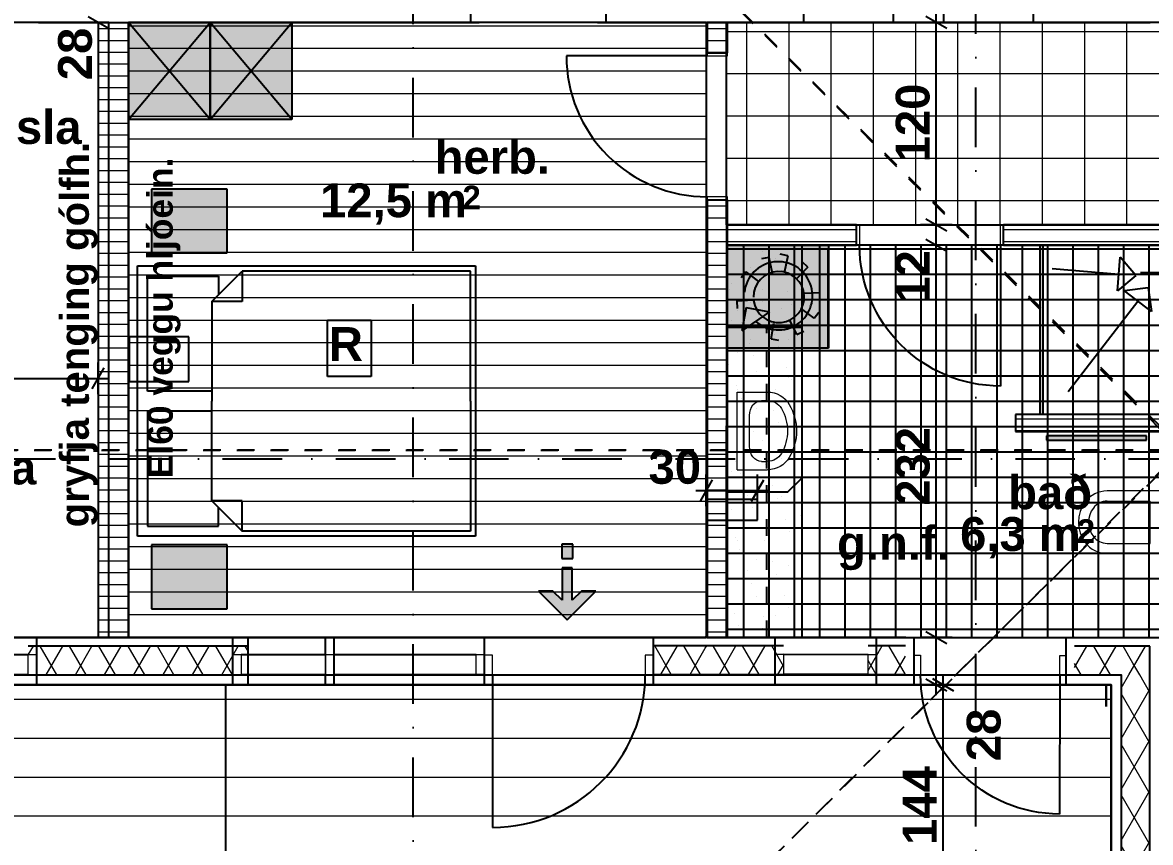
# Model space of a CAD drawing. Header units: millimetres. Extents: x -242231 to 419123, y -2399 to 525285.
# Drawn here: x -127202 to -120526, y 151887 to 156739 of the extents above; entities that cross this region are included whole.
import ezdxf

# ---------------------------------------------------------------- set-up
doc = ezdxf.new("R2010")
doc.units = ezdxf.units.MM
doc.set_wipeout_variables(frame=1)
for name, pattern in [('Dot & Dashed', [670.277762, 352.777767, -176.388884, 0, -141.111112]), ('Short dashed', [200, 100, -100]), ('Wipeout_Contour', [1000, 0, -1000])]:
    doc.linetypes.add(name, pattern=pattern)
doc.layers.add('Walls', color=7, linetype='Continuous')
doc.styles.add('GENERATED_STYLE_1', font='swissb.ttf')
pattern_1 = [(60, (-125991.2, 141233.89), (-129.9038, 75), []), (120, (-125991.2, 141233.89), (129.9038, 75), [])]
pattern_2 = [(0, (-125991.2, 141233.89), (0, 70), [])]

# ---------------------------------------------------------------- blocks, each defined once
blk = doc.blocks.new('W Feature 1 10')
at = {"layer": 'Walls', "linetype": 'Continuous'}
for p, q in [((-470, 60), (470, 60)), ((-470, 60), (-470, 0)), ((-470, 0), (-470, -120)), ((470, 60), (470, 0)), ((470, 0), (470, -120)), ((-470, -120), (-470, -170)), ((470, -120), (470, -170)), ((-470, -170), (-470, -220)), ((470, -170), (470, -220)), ((470, -220), (-470, -220))]:
    blk.add_line(p, q, dxfattribs=at)
for p in [(-470, 0), (470, 0)]:
    blk.add_point(p, dxfattribs=at)
at = {"color": 254, "linetype": 'Wipeout_Contour', "lineweight": 0, "ltscale": 1713.614052}
blk.add_wipeout([(-420, -120), (420, -120), (420, 0), (-420, 0)], dxfattribs=at).dxf.layer = 'Walls'
at = {"layer": 'Walls', "color": 102, "linetype": 'Continuous', "lineweight": 20}
for p, q in [((-420, 0), (-470, 0)), ((-420, -120), (-420, 0)), ((470, 0), (420, 0)), ((420, 0), (420, -120)), ((-470, -120), (-420, -120)), ((420, -120), (470, -120))]:
    blk.add_line(p, q, dxfattribs=at)
at = {"layer": 'Walls', "linetype": 'Continuous'}
for p, q in [((420, 0), (-420, 0)), ((-420, -120), (420, -120))]:
    blk.add_line(p, q, dxfattribs=at)
blk = doc.blocks.new('W Feature 1 10_2')
at = {"layer": 'Walls', "linetype": 'Continuous'}
for p, q in [((-300, 60), (300, 60)), ((-300, 60), (-300, 0)), ((-300, 0), (-300, -120)), ((300, 60), (300, 0)), ((300, 0), (300, -120)), ((-300, -120), (-300, -170)), ((300, -120), (300, -170)), ((-300, -170), (-300, -220)), ((300, -170), (300, -220)), ((300, -220), (-300, -220))]:
    blk.add_line(p, q, dxfattribs=at)
for p in [(-300, 0), (300, 0)]:
    blk.add_point(p, dxfattribs=at)
at = {"color": 254, "linetype": 'Wipeout_Contour', "lineweight": 0, "ltscale": 1054.618183}
blk.add_wipeout([(-250, -120), (250, -120), (250, 0), (-250, 0)], dxfattribs=at).dxf.layer = 'Walls'
at = {"layer": 'Walls', "color": 102, "linetype": 'Continuous', "lineweight": 20}
for p, q in [((-250, 0), (-300, 0)), ((-250, -120), (-250, 0)), ((300, 0), (250, 0)), ((250, 0), (250, -120)), ((-300, -120), (-250, -120)), ((250, -120), (300, -120))]:
    blk.add_line(p, q, dxfattribs=at)
at = {"layer": 'Walls', "linetype": 'Continuous'}
for p, q in [((250, 0), (-250, 0)), ((-250, -120), (250, -120))]:
    blk.add_line(p, q, dxfattribs=at)
blk = doc.blocks.new('D1 10')
at = {"layer": 'Walls', "linetype": 'Continuous'}
for p, q in [((452, 0), (452, 904)), ((-500, 60), (-500, 0)), ((-500, 0), (-500, -115)), ((500, 60), (500, 0)), ((500, 0), (500, -115)), ((-500, -115), (-500, -170)), ((500, -115), (500, -170)), ((-500, -170), (-500, -220)), ((500, -170), (500, -220))]:
    blk.add_line(p, q, dxfattribs=at)
at = {"layer": 'Walls', "color": 102, "linetype": 'Continuous', "lineweight": 20}
for p, q in [((-452, 0), (-500, 0)), ((-500, 0), (-500, -115)), ((-452, -115), (-452, 0)), ((500, 0), (452, 0)), ((452, 0), (452, -115)), ((500, -115), (500, 0)), ((-500, -115), (-452, -115)), ((452, -115), (500, -115))]:
    blk.add_line(p, q, dxfattribs=at)
at = {"layer": 'Walls', "linetype": 'Continuous'}
blk.add_arc((452, 0), 904, 90, 180, dxfattribs=at)
for p in [(-500, 0), (500, 0)]:
    blk.add_point(p, dxfattribs=at)
blk = doc.blocks.new('D1 10_2')
at = {"layer": 'Walls', "linetype": 'Continuous'}
for p, q in [((417, 0), (417, 834)), ((-435, 0), (-435, -120)), ((435, 0), (435, -120))]:
    blk.add_line(p, q, dxfattribs=at)
at = {"layer": 'Walls', "color": 102, "linetype": 'Continuous', "lineweight": 20}
for p, q in [((-417, 0), (-435, 0)), ((-435, 0), (-435, -120)), ((-417, -120), (-417, 0)), ((435, 0), (417, 0)), ((417, 0), (417, -120)), ((435, -120), (435, 0)), ((-435, -120), (-417, -120)), ((417, -120), (435, -120))]:
    blk.add_line(p, q, dxfattribs=at)
at = {"layer": 'Walls', "linetype": 'Continuous'}
blk.add_arc((417, 0), 834, 90, 180, dxfattribs=at)
blk = doc.blocks.new('W Feature 1 10_3')
at = {"layer": 'Walls', "linetype": 'Continuous'}
for p, q in [((-400, 60), (400, 60)), ((-400, 60), (-400, 0)), ((-400, 0), (-400, -120)), ((400, 60), (400, 0)), ((400, 0), (400, -120)), ((-400, -120), (-400, -170)), ((400, -120), (400, -170)), ((-400, -170), (-400, -220)), ((400, -170), (400, -220)), ((400, -220), (-400, -220))]:
    blk.add_line(p, q, dxfattribs=at)
for p in [(-400, 0), (400, 0)]:
    blk.add_point(p, dxfattribs=at)
at = {"color": 254, "linetype": 'Wipeout_Contour', "lineweight": 0, "ltscale": 1440.000975}
blk.add_wipeout([(-350, -120), (350, -120), (350, 0), (-350, 0)], dxfattribs=at).dxf.layer = 'Walls'
at = {"layer": 'Walls', "color": 102, "linetype": 'Continuous', "lineweight": 20}
for p, q in [((-350, 0), (-400, 0)), ((-350, -120), (-350, 0)), ((400, 0), (350, 0)), ((350, 0), (350, -120)), ((-400, -120), (-350, -120)), ((350, -120), (400, -120))]:
    blk.add_line(p, q, dxfattribs=at)
at = {"layer": 'Walls', "linetype": 'Continuous'}
for p, q in [((350, 0), (-350, 0)), ((-350, -120), (350, -120))]:
    blk.add_line(p, q, dxfattribs=at)
blk = doc.blocks.new('W Feature 1 10_4')
at = {"layer": 'Walls', "linetype": 'Continuous'}
for p, q in [((-300, 60), (300, 60)), ((-300, 60), (-300, 0)), ((-300, 0), (-300, -120)), ((300, 60), (300, 0)), ((300, 0), (300, -120)), ((-300, -120), (-300, -170)), ((300, -120), (300, -170)), ((-300, -170), (-300, -220)), ((300, -170), (300, -220)), ((300, -220), (-300, -220))]:
    blk.add_line(p, q, dxfattribs=at)
for p in [(-300, 0), (300, 0)]:
    blk.add_point(p, dxfattribs=at)
at = {"color": 254, "linetype": 'Wipeout_Contour', "lineweight": 0, "ltscale": 1054.618183}
blk.add_wipeout([(-250, -120), (250, -120), (250, 0), (-250, 0)], dxfattribs=at).dxf.layer = 'Walls'
at = {"layer": 'Walls', "color": 102, "linetype": 'Continuous', "lineweight": 20}
for p, q in [((-250, 0), (-300, 0)), ((-250, -120), (-250, 0)), ((300, 0), (250, 0)), ((250, 0), (250, -120)), ((-300, -120), (-250, -120)), ((250, -120), (300, -120))]:
    blk.add_line(p, q, dxfattribs=at)
at = {"layer": 'Walls', "linetype": 'Continuous'}
for p, q in [((250, 0), (-250, 0)), ((-250, -120), (250, -120))]:
    blk.add_line(p, q, dxfattribs=at)
blk = doc.blocks.new('W Feature 1 10_5')
at = {"layer": 'Walls', "linetype": 'Continuous'}
for p, q in [((-265, 60), (265, 60)), ((-265, 60), (-265, 0)), ((-265, 0), (-265, -120)), ((265, 60), (265, 0)), ((265, 0), (265, -120)), ((-265, -120), (-265, -170)), ((265, -120), (265, -170)), ((-265, -170), (-265, -220)), ((265, -170), (265, -220)), ((265, -220), (-265, -220))]:
    blk.add_line(p, q, dxfattribs=at)
for p in [(-265, 0), (265, 0)]:
    blk.add_point(p, dxfattribs=at)
at = {"color": 254, "linetype": 'Wipeout_Contour', "lineweight": 0, "ltscale": 922.444204}
blk.add_wipeout([(-215, -120), (215, -120), (215, 0), (-215, 0)], dxfattribs=at).dxf.layer = 'Walls'
at = {"layer": 'Walls', "color": 102, "linetype": 'Continuous', "lineweight": 20}
for p, q in [((-215, 0), (-265, 0)), ((-215, -120), (-215, 0)), ((265, 0), (215, 0)), ((215, 0), (215, -120)), ((-265, -120), (-215, -120)), ((215, -120), (265, -120))]:
    blk.add_line(p, q, dxfattribs=at)
at = {"layer": 'Walls', "linetype": 'Continuous'}
for p, q in [((215, 0), (-215, 0)), ((-215, -120), (215, -120))]:
    blk.add_line(p, q, dxfattribs=at)
blk = doc.blocks.new('D1 10_8')
at = {"layer": 'Walls', "linetype": 'Continuous'}
for p, q in [((412, 0), (412, 824)), ((-450, 60), (-450, 0)), ((-450, 0), (-450, -115)), ((450, 60), (450, 0)), ((450, 0), (450, -115)), ((-450, -115), (-450, -170)), ((450, -115), (450, -170)), ((-450, -170), (-450, -220)), ((450, -170), (450, -220))]:
    blk.add_line(p, q, dxfattribs=at)
at = {"layer": 'Walls', "color": 102, "linetype": 'Continuous', "lineweight": 20}
for p, q in [((-412, 0), (-450, 0)), ((-450, 0), (-450, -115)), ((-412, -115), (-412, 0)), ((450, 0), (412, 0)), ((412, 0), (412, -115)), ((450, -115), (450, 0)), ((-450, -115), (-412, -115)), ((412, -115), (450, -115))]:
    blk.add_line(p, q, dxfattribs=at)
at = {"layer": 'Walls', "linetype": 'Continuous'}
blk.add_arc((412, 0), 824, 90, 180, dxfattribs=at)
for p in [(-450, 0), (450, 0)]:
    blk.add_point(p, dxfattribs=at)
blk = doc.blocks.new('D1 10_9')
at = {"layer": 'Walls', "linetype": 'Continuous'}
for p, q in [((417, 0), (417, 834)), ((-435, 0), (-435, -120)), ((435, 0), (435, -120))]:
    blk.add_line(p, q, dxfattribs=at)
at = {"layer": 'Walls', "color": 102, "linetype": 'Continuous', "lineweight": 20}
for p, q in [((-417, 0), (-435, 0)), ((-435, 0), (-435, -120)), ((-417, -120), (-417, 0)), ((435, 0), (417, 0)), ((417, 0), (417, -120)), ((435, -120), (435, 0)), ((-435, -120), (-417, -120)), ((417, -120), (435, -120))]:
    blk.add_line(p, q, dxfattribs=at)
at = {"layer": 'Walls', "linetype": 'Continuous'}
blk.add_arc((417, 0), 834, 90, 180, dxfattribs=at)

msp = doc.modelspace()

# ---------------------------------------------------------------- hatches: boundary and pattern name
at = {"linetype": 'Continuous', "lineweight": 15}
h = msp.add_hatch(dxfattribs=at)
h.set_pattern_fill('50__', color=251, style=0, pattern_type=2)
h.set_pattern_definition(pattern_2)
h.paths.add_polyline_path([(-126574.357, 153098.716), (-126574.357, 156736.626), (-126754.357, 156736.626), (-126754.357, 153098.716)], flags=0)
at = {"linetype": 'Continuous', "lineweight": 0}
for color, points in [(255, [(-126091.579, 156164.785), (-126574.324, 156164.785), (-126574.324, 156739.158), (-126091.579, 156739.158)]), (255, [(-125608.833, 156164.785), (-126091.579, 156164.785), (-126091.579, 156739.158), (-125608.833, 156739.158)]), (255, [(-126438.962, 155375.606), (-125990.347, 155375.606), (-125990.347, 155753.944), (-126438.962, 155753.944)]), (8, [(-123030.555, 155400.88), (-122435.865, 155400.88), (-122435.865, 154812.52), (-123030.555, 154812.52)]), (255, [(-121162.411, 155422.546), (-121162.411, 154419.237), (-121179.286, 154419.237), (-121179.286, 155422.546)]), (49, [(-120548.694, 154292.383), (-121141.592, 154292.383), (-121141.592, 154267.287), (-120548.694, 154267.287)]), (255, [(-126438.962, 153269.556), (-125990.347, 153269.556), (-125990.347, 153647.893), (-126438.962, 153647.893)])]:
    msp.add_hatch(color=color, dxfattribs=at).paths.add_polyline_path(points, flags=0)
at = {"linetype": 'Continuous', "lineweight": 15}
h = msp.add_hatch(dxfattribs=at)
h.set_pattern_fill('50__', color=251, style=0, pattern_type=2)
h.set_pattern_definition(pattern_2)
h.paths.add_polyline_path([(-123029.197, 156739.158), (-123149.197, 156739.159), (-123149.197, 156559.697), (-123029.197, 156559.697)], flags=0)
h = msp.add_hatch(dxfattribs=at)
h.set_pattern_fill('50__', color=251, style=0, pattern_type=2)
h.set_pattern_definition(pattern_2)
h.paths.add_polyline_path([(-123029.197, 155689.697), (-123149.197, 155689.697), (-123149.197, 153098.715), (-123029.197, 153098.715)], flags=0)
h = msp.add_hatch(dxfattribs=at)
h.set_pattern_fill('50__', color=251, style=0, pattern_type=2)
h.set_pattern_definition(pattern_2)
h.paths.add_polyline_path([(-122266.076, 155422.021), (-122266.076, 155542.021), (-123035.356, 155542.021), (-123035.356, 155422.021)], flags=0)
h = msp.add_hatch(dxfattribs=at)
h.set_pattern_fill('50__', color=251, style=0, pattern_type=2)
h.set_pattern_definition(pattern_2)
h.paths.add_polyline_path([(-120326.176, 155422.021), (-120206.176, 155542.021), (-121396.076, 155542.021), (-121396.076, 155422.021)], flags=0)
at = {"linetype": 'Continuous', "lineweight": 13}
msp.add_hatch(color=252, dxfattribs=at).paths.add_polyline_path([(-123030.487, 155422.021), (-122431.88, 155422.021), (-122431.88, 154812.564), (-123030.487, 154812.564)], flags=0)
at = {"linetype": 'Continuous'}
for points in [[(-122918.827, 155053.182), (-122779.932, 155026.569), (-122945.44, 154914.287)], [(-124010.551, 153567.422), (-123945.67, 153567.422), (-123945.67, 153651.422), (-124010.551, 153651.422)], [(-124008.338, 153512.742), (-124008.338, 153319.878), (-124062.616, 153374.156), (-124147.469, 153374.156), (-123978.338, 153205.026), (-123809.208, 153374.156), (-123894.061, 153374.156), (-123948.338, 153319.878), (-123948.338, 153512.742)]]:
    msp.add_hatch(color=256, dxfattribs=at).paths.add_polyline_path(points, flags=0)
at = {"linetype": 'Continuous', "lineweight": 15}
h = msp.add_hatch(dxfattribs=at)
h.set_pattern_fill('50__', color=251, style=0, pattern_type=2)
h.set_pattern_definition(pattern_2)
h.paths.add_polyline_path([(-121324.156, 154319.268), (-120326.176, 154318.497), (-120326.176, 154418.497), (-121324.078, 154419.268)], flags=0)
at = {"linetype": 'Continuous', "lineweight": 0}
h = msp.add_hatch(dxfattribs=at)
h.set_pattern_fill('BATT_INSULATION', color=1, style=0, pattern_type=2)
h.set_pattern_definition(pattern_1)
h.paths.add_polyline_path([(-123468.021, 152880.515), (-123160.744, 152880.741), (-123160.735, 153050.741), (-123468.146, 153050.515)], flags=0)
h = msp.add_hatch(dxfattribs=at)
h.set_pattern_fill('BATT_INSULATION', color=1, style=0, pattern_type=2)
h.set_pattern_definition(pattern_1)
h.paths.add_polyline_path([(-123160.744, 152880.741), (-122697.586, 152880.352), (-122697.443, 153050.352), (-123160.735, 153050.741)], flags=0)
h = msp.add_hatch(dxfattribs=at)
h.set_pattern_fill('BATT_INSULATION', color=1, style=0, pattern_type=2)
h.set_pattern_definition(pattern_1)
h.paths.add_polyline_path([(-122197.587, 152879.931), (-121975.118, 152879.744), (-121974.975, 153049.744), (-122197.444, 153049.931)], flags=0)
h = msp.add_hatch(dxfattribs=at)
h.set_pattern_fill('BATT_INSULATION', color=1, style=0, pattern_type=2)
h.set_pattern_definition(pattern_1)
h.paths.add_polyline_path([(-120699.614, 153048.672), (-120974.976, 153048.903), (-120975.119, 152878.903), (-120699.614, 152878.672)], flags=0)
h = msp.add_hatch(dxfattribs=at)
h.set_pattern_fill('BATT_INSULATION', color=1, style=0, pattern_type=2)
h.set_pattern_definition(pattern_1)
h.paths.add_polyline_path([(-120529.614, 153048.529), (-120699.614, 153048.672), (-120699.614, 152878.672)], flags=0)
h = msp.add_hatch(dxfattribs=at)
h.set_pattern_fill('BATT_INSULATION', color=1, style=0, pattern_type=2)
h.set_pattern_definition(pattern_1)
h.paths.add_polyline_path([(-120529.614, 152878.529), (-120529.614, 153048.529), (-120699.614, 152878.672)], flags=0)
h = msp.add_hatch(dxfattribs=at)
h.set_pattern_fill('BATT_INSULATION', color=1, style=0, pattern_type=2)
h.set_pattern_definition(pattern_1)
h.paths.add_polyline_path([(-120699.614, 152878.672), (-120699.614, 151382.748), (-120529.614, 151382.748), (-120529.614, 152878.529)], flags=0)

# ---------------------------------------------------------------- linework, layer by layer
at = {"linetype": 'Continuous'}
for p, q in [((-126690.971, 156739.168), (-128683.238, 156739.168)), ((-127107.735, 156739.17), (-124499.758, 156739.162)), ((-126813.932, 156775.259), (-126688.932, 156703.09)), ((-126574.357, 156736.626), (-126754.357, 156736.626)), ((-126754.357, 156736.626), (-126754.357, 153098.716)), ((-126751.432, 156678.049), (-126751.432, 156739.174)), ((-126690.971, 153098.715), (-126690.971, 156739.168)), ((-123153.102, 156739.164), (-126574.357, 156739.164)), ((-126574.357, 156739.164), (-126574.357, 153098.716)), ((-126574.357, 153098.716), (-126574.357, 156736.626)), ((-126574.324, 156164.785), (-126574.324, 156739.158)), ((-126574.324, 156739.158), (-126091.579, 156739.158)), ((-126574.324, 156164.878), (-126091.579, 156739.158)), ((-126091.579, 156164.785), (-126574.324, 156739.158)), ((-126091.579, 156739.158), (-126091.579, 156164.785)), ((-126091.579, 156164.785), (-126091.579, 156739.158)), ((-126091.579, 156739.158), (-125608.833, 156739.158)), ((-126091.579, 156164.878), (-125608.833, 156739.158)), ((-125608.833, 156164.785), (-126091.579, 156739.158)), ((-125608.833, 156739.158), (-125608.833, 156164.785)), ((-123799.758, 156739.16), (-123002.743, 156739.158)), ((-123153.102, 153098.716), (-123153.102, 156739.164)), ((-123029.197, 156739.158), (-123149.197, 156739.159)), ((-123149.197, 156739.159), (-123149.197, 156559.697)), ((-120497.23, 156739.158), (-123036.733, 156739.158)), ((-123036.733, 156739.158), (-123036.733, 155541.766)), ((-123029.197, 156559.697), (-123029.197, 156739.158)), ((-123002.743, 156739.158), (-122563.885, 156739.158)), ((-122063.885, 156739.158), (-121735.929, 156739.158)), ((-121793.67, 156739.158), (-121793.67, 156800.283)), ((-121793.67, 155542.021), (-121793.67, 156739.158)), ((-121793.67, 155542.021), (-121793.67, 156739.158)), ((-121235.929, 156739.158), (-120527.17, 156739.158)), ((-120477.17, 156739.158), (-120527.17, 156739.158)), ((-126091.579, 156164.785), (-126574.324, 156164.785)), ((-125608.833, 156164.785), (-126091.579, 156164.785)), ((-125990.347, 155753.944), (-126438.962, 155753.944)), ((-126438.962, 155753.944), (-126438.962, 155375.606)), ((-125990.347, 155375.606), (-125990.347, 155753.944)), ((-123149.197, 155689.697), (-123149.197, 153098.715)), ((-123029.197, 153098.715), (-123029.197, 155689.697)), ((-123036.733, 155541.766), (-120206.191, 155541.766)), ((-122266.076, 155542.021), (-123035.356, 155542.021)), ((-123035.356, 155542.021), (-123035.356, 155422.021)), ((-121699.92, 155542.021), (-121887.42, 155542.021)), ((-121856.17, 155578.105), (-121731.17, 155505.937)), ((-121856.17, 155578.105), (-121731.17, 155505.937)), ((-121793.67, 155422.021), (-121793.67, 155542.021)), ((-121793.67, 155422.021), (-121793.67, 155542.021)), ((-120206.176, 155542.021), (-121396.076, 155542.021)), ((-120325.844, 155422.021), (-123035.356, 155422.021)), ((-123035.356, 155422.021), (-123035.356, 154352.61)), ((-123035.356, 155422.021), (-123035.356, 153100.207)), ((-122587.181, 155422.021), (-123035.356, 155422.021)), ((-123035.356, 155422.021), (-122266.076, 155422.021)), ((-123030.555, 155400.88), (-122435.865, 155400.88)), ((-123030.555, 154812.52), (-123030.555, 155400.88)), ((-123030.487, 155422.021), (-122431.88, 155422.021)), ((-123030.487, 154812.564), (-123030.487, 155422.021)), ((-122587.181, 154924.825), (-122587.181, 155422.021)), ((-122435.865, 155400.88), (-122435.865, 154812.52)), ((-122431.88, 155422.021), (-122431.88, 154812.564)), ((-121699.92, 155422.021), (-121887.42, 155422.021)), ((-121856.17, 155458.105), (-121731.17, 155385.937)), ((-121856.17, 155458.105), (-121731.17, 155385.937)), ((-121793.67, 153099.833), (-121793.67, 155422.021)), ((-121396.076, 155422.021), (-120326.176, 155422.021)), ((-121179.286, 154419.237), (-121179.286, 155422.546)), ((-121179.286, 155422.546), (-121162.411, 155422.546)), ((-121162.411, 155422.546), (-121162.411, 154419.237)), ((-126438.962, 155375.606), (-125990.347, 155375.606)), ((-122784.714, 155348.827), (-122829.153, 155340.376)), ((-122784.714, 155348.827), (-122765.133, 155256.443)), ((-122672.637, 155357.782), (-122716.764, 155367.731)), ((-122672.637, 155357.782), (-122691.474, 155265.244)), ((-120721.478, 155151.133), (-120705.354, 155350.482)), ((-120613.742, 155242.745), (-120705.354, 155350.482)), ((-126521.215, 153698.439), (-126521.215, 155298.439)), ((-126521.215, 155298.439), (-124521.215, 155298.439)), ((-126081.215, 155088.439), (-125901.215, 155268.439)), ((-124551.215, 155268.439), (-125901.215, 155268.439)), ((-125901.215, 155268.439), (-125901.215, 155088.439)), ((-124551.215, 154498.439), (-124551.215, 155268.439)), ((-124521.215, 155298.439), (-124521.215, 153698.439)), ((-122554.865, 155290.699), (-122620.544, 155222.844)), ((-122554.865, 155290.699), (-122586.702, 155322.833)), ((-121108.564, 155282.768), (-120713.416, 155250.807)), ((-126461.215, 154558.439), (-126461.215, 155238.439)), ((-126461.215, 155238.439), (-126041.215, 155238.439)), ((-126041.215, 155238.439), (-126041.215, 155128.439)), ((-122920.081, 155263.685), (-122948.472, 155228.469)), ((-122920.081, 155263.685), (-122845.336, 155205.967)), ((-120613.742, 155242.745), (-120721.478, 155151.133)), ((-120409.42, 155258.444), (-120584.563, 155258.444)), ((-122482.009, 155140.382), (-122576.287, 155134.915)), ((-122482.009, 155140.382), (-122483.682, 155185.586)), ((-120538.878, 155169.978), (-120679.15, 155151.986)), ((-120520.886, 155029.705), (-120679.15, 155151.986)), ((-120538.878, 155169.978), (-120520.886, 155029.705)), ((-125901.215, 155088.439), (-126081.215, 155088.439)), ((-126081.215, 155088.439), (-126081.215, 154498.439)), ((-122973.97, 155092.466), (-122879.704, 155098.15)), ((-122973.97, 155092.466), (-122972.192, 155047.266)), ((-121013.965, 154555.088), (-120600.018, 155090.846)), ((-122918.827, 155053.182), (-122945.44, 154914.287)), ((-122779.932, 155026.569), (-122945.44, 154914.287)), ((-122918.827, 155053.182), (-122779.932, 155026.569)), ((-122515.528, 154989.384), (-122591.515, 155045.457)), ((-122515.528, 154989.384), (-122487.913, 155025.211)), ((-125397.391, 154978.349), (-125139.311, 154978.349)), ((-125397.391, 154644.063), (-125397.391, 154978.349)), ((-125139.311, 154978.349), (-125139.311, 154644.063)), ((-123035.356, 154934.296), (-123035.356, 153960.886)), ((-122586.899, 154934.296), (-123035.356, 154934.296)), ((-122771.572, 154867.457), (-122755.645, 154960.54)), ((-122618.979, 154893.534), (-122659.864, 154978.661)), ((-122586.899, 154924.545), (-122586.899, 154934.296)), ((-126217.581, 154880.078), (-126570.834, 154880.078)), ((-126570.834, 154880.078), (-126570.834, 154615.527)), ((-126217.581, 154615.527), (-126217.581, 154880.078)), ((-122771.572, 154867.457), (-122727.155, 154858.896)), ((-122618.979, 154893.534), (-122577.802, 154912.26)), ((-122587.633, 154044.435), (-122587.633, 154925.274)), ((-122587.633, 154925.274), (-122586.899, 154924.545)), ((-122587.633, 154048.327), (-122587.633, 154925.274)), ((-122587.633, 154925.274), (-122587.181, 154924.825)), ((-122435.865, 154812.52), (-123030.555, 154812.52)), ((-122431.88, 154812.564), (-123030.487, 154812.564)), ((-126790.441, 154570.56), (-126718.273, 154695.56)), ((-126754.357, 154539.31), (-126754.357, 154726.81)), ((-128683.22, 154633.06), (-126754.357, 154633.06)), ((-126754.357, 154633.06), (-126693.232, 154633.06)), ((-126570.834, 154615.527), (-126217.581, 154615.527)), ((-125139.311, 154644.063), (-125397.391, 154644.063)), ((-126081.215, 154558.439), (-126461.215, 154558.439)), ((-126081.215, 153908.439), (-126081.215, 154498.439)), ((-124551.215, 154498.439), (-124551.215, 153728.439)), ((-126081.215, 154438.439), (-126461.215, 154438.439)), ((-126461.215, 154438.439), (-126461.215, 153758.439)), ((-121324.078, 154419.268), (-121324.156, 154319.268)), ((-120326.176, 154418.497), (-121324.078, 154419.268)), ((-121162.411, 154419.237), (-121179.286, 154419.237)), ((-123035.356, 154352.61), (-123037.033, 154352.61)), ((-123037.033, 154352.61), (-123037.033, 153100.289)), ((-121324.156, 154319.268), (-120326.176, 154318.497)), ((-120548.694, 154292.383), (-121141.592, 154292.383)), ((-121141.592, 154292.383), (-121141.592, 154267.287)), ((-121141.592, 154267.287), (-120548.694, 154267.287)), ((-120548.694, 154267.287), (-120548.694, 154292.383)), ((-123119.517, 154032.246), (-123191.686, 153907.246)), ((-123155.601, 153875.996), (-123155.601, 154063.496)), ((-122887.302, 153907.246), (-122815.133, 154032.246)), ((-122851.218, 153875.996), (-122851.218, 154063.496)), ((-122673.623, 153959.019), (-122587.633, 154044.435)), ((-122587.674, 154048.287), (-122587.633, 154048.327)), ((-123216.726, 153969.746), (-123155.601, 153969.746)), ((-123155.601, 153969.746), (-122851.218, 153969.746)), ((-123035.356, 153960.886), (-122673.623, 153960.886)), ((-122851.218, 153969.746), (-122790.093, 153969.746)), ((-122673.623, 153960.886), (-122673.623, 153959.019)), ((-125901.215, 153908.439), (-126081.215, 153908.439)), ((-126081.215, 153908.439), (-125901.215, 153728.439)), ((-126041.215, 153758.439), (-126041.215, 153868.439)), ((-125901.215, 153728.439), (-125901.215, 153908.439)), ((-122851.218, 153915.688), (-123155.601, 153915.688)), ((-123155.601, 153915.688), (-123155.601, 153793.381)), ((-122851.218, 153793.381), (-122851.218, 153915.688)), ((-126461.215, 153758.439), (-126041.215, 153758.439)), ((-123155.601, 153793.381), (-122851.218, 153793.381)), ((-124521.215, 153698.439), (-126521.215, 153698.439)), ((-124551.215, 153728.439), (-125901.215, 153728.439)), ((-125990.347, 153647.893), (-126438.962, 153647.893)), ((-126438.962, 153647.893), (-126438.962, 153269.556)), ((-125990.347, 153269.556), (-125990.347, 153647.893)), ((-123945.67, 153651.422), (-124010.551, 153651.422)), ((-124010.551, 153651.422), (-124010.551, 153567.422)), ((-123945.67, 153567.422), (-123945.67, 153651.422)), ((-124010.551, 153567.422), (-123945.67, 153567.422)), ((-124008.338, 153512.742), (-124008.338, 153319.878)), ((-123948.338, 153512.742), (-124008.338, 153512.742)), ((-123948.338, 153319.878), (-123948.338, 153512.742)), ((-124062.616, 153374.156), (-124147.469, 153374.156)), ((-124147.469, 153374.156), (-123978.338, 153205.026)), ((-124008.338, 153319.878), (-124062.616, 153374.156)), ((-123978.338, 153205.026), (-123809.208, 153374.156)), ((-123894.061, 153374.156), (-123948.338, 153319.878)), ((-123809.208, 153374.156), (-123894.061, 153374.156)), ((-126438.962, 153269.556), (-125990.347, 153269.556)), ((-121856.17, 153135.917), (-121731.17, 153063.748)), ((-121856.17, 153135.917), (-121731.17, 153063.748)), ((-128683.238, 153098.715), (-126690.971, 153098.715)), ((-126754.357, 153098.716), (-126574.357, 153098.716)), ((-126574.357, 153098.716), (-123153.102, 153098.716)), ((-123160.732, 153100.741), (-123468.183, 153100.515)), ((-122697.401, 153100.352), (-123160.732, 153100.741)), ((-123149.197, 153098.715), (-123029.197, 153098.715)), ((-123037.033, 153100.289), (-120314.861, 153100.289)), ((-121974.933, 153099.744), (-122197.402, 153099.931)), ((-121699.92, 153099.833), (-121887.42, 153099.833)), ((-121793.67, 152819.833), (-121793.67, 153099.833)), ((-121793.67, 152819.833), (-121793.67, 153099.833)), ((-120529.614, 153098.529), (-120974.934, 153098.903)), ((-120479.614, 153098.487), (-120529.614, 153098.529)), ((-123160.735, 153050.741), (-123468.146, 153050.515)), ((-122697.443, 153050.352), (-123160.735, 153050.741)), ((-121974.975, 153049.744), (-122197.444, 153049.931)), ((-120699.614, 153048.672), (-120974.976, 153048.903)), ((-120529.614, 153048.529), (-120699.614, 153048.672)), ((-120529.614, 152878.529), (-120529.614, 153048.529)), ((-123468.021, 152880.515), (-123160.744, 152880.741)), ((-123160.744, 152880.741), (-122697.586, 152880.352)), ((-122197.587, 152879.931), (-121975.118, 152879.744)), ((-121752.136, 152818.722), (-121752.136, 152879.847)), ((-120975.119, 152878.903), (-120699.614, 152878.672)), ((-120699.614, 152878.672), (-120699.614, 151382.748)), ((-120529.614, 151382.748), (-120529.614, 152878.529)), ((-128963.292, 152818.722), (-120788.783, 152818.722)), ((-120758.674, 152818.722), (-128963.211, 152818.722)), ((-123467.977, 152820.515), (-123160.747, 152820.741)), ((-123160.747, 152820.741), (-122697.637, 152820.352)), ((-122197.637, 152819.931), (-121975.169, 152819.744)), ((-121699.92, 152819.833), (-121887.42, 152819.833)), ((-121856.17, 152855.917), (-121731.17, 152783.749)), ((-121658.386, 152818.722), (-121845.886, 152818.722)), ((-121689.636, 152782.638), (-121814.636, 152854.807)), ((-121793.67, 152758.708), (-121793.67, 152819.833)), ((-121752.136, 151382.748), (-121752.136, 152818.722)), ((-120975.169, 152818.904), (-120759.614, 152818.722)), ((-120788.783, 152818.722), (-120788.783, 152691.323)), ((-120788.642, 152691.324), (-120788.783, 152818.722)), ((-120788.783, 152818.722), (-120759.614, 152818.722)), ((-120759.614, 152818.722), (-120759.614, 144724.319)), ((-120759.614, 152818.722), (-120759.614, 151382.748)), ((-120758.674, 144724.309), (-120758.674, 152818.722)), ((-120788.783, 152691.323), (-120788.642, 152691.324))]:
    msp.add_line(p, q, dxfattribs=at)
at = {"color": 251, "linetype": 'Continuous', "lineweight": 18}
for p, q in [((-122917.293, 156739.158), (-122917.293, 155541.766)), ((-122667.293, 156739.158), (-122667.293, 155541.766)), ((-122417.293, 156739.158), (-122417.293, 155541.766)), ((-122167.293, 156739.158), (-122167.293, 155541.766)), ((-121917.293, 156739.158), (-121917.293, 155541.766)), ((-121667.293, 156739.158), (-121667.293, 155541.766)), ((-121417.293, 156739.158), (-121417.293, 155541.766)), ((-121167.293, 156739.158), (-121167.293, 155541.766)), ((-120917.293, 156739.158), (-120917.293, 155541.766)), ((-120667.293, 156739.158), (-120667.293, 155541.766)), ((-118695.458, 156684.77), (-123036.733, 156684.77)), ((-118695.458, 156434.77), (-123036.733, 156434.77)), ((-118695.458, 156184.77), (-123036.733, 156184.77)), ((-118695.458, 155934.77), (-123036.733, 155934.77)), ((-118695.458, 155684.77), (-123036.733, 155684.77))]:
    msp.add_line(p, q, dxfattribs=at)
at = {"color": 253, "linetype": 'Continuous', "lineweight": 15}
for p, q in [((-123153.102, 156718.769), (-126574.357, 156718.769)), ((-123153.102, 156584.769), (-126574.357, 156584.769)), ((-123153.102, 156450.769), (-126574.357, 156450.769)), ((-123153.102, 156316.769), (-126574.357, 156316.769)), ((-123153.102, 156182.769), (-126574.357, 156182.769)), ((-123153.102, 156048.769), (-126574.357, 156048.769)), ((-123153.102, 155914.769), (-126574.357, 155914.769)), ((-123153.102, 155780.769), (-126574.357, 155780.769)), ((-123153.102, 155646.769), (-126574.357, 155646.769)), ((-123153.102, 155512.769), (-126574.357, 155512.769)), ((-123153.102, 155378.769), (-126574.357, 155378.769)), ((-123153.102, 155244.769), (-126574.357, 155244.769)), ((-123153.102, 155110.769), (-126574.357, 155110.769)), ((-123153.102, 154976.769), (-126574.357, 154976.769)), ((-123153.102, 154842.769), (-126574.357, 154842.769)), ((-123153.102, 154708.769), (-126574.357, 154708.769)), ((-123153.102, 154574.769), (-126574.357, 154574.769)), ((-123153.102, 154440.769), (-126574.357, 154440.769)), ((-123153.102, 154306.769), (-126574.357, 154306.769)), ((-123153.102, 154172.769), (-126574.357, 154172.769)), ((-123153.102, 154038.769), (-126574.357, 154038.769)), ((-123153.102, 153904.769), (-126574.357, 153904.769)), ((-123153.102, 153770.769), (-126574.357, 153770.769)), ((-123153.102, 153636.769), (-126574.357, 153636.769)), ((-123153.102, 153502.769), (-126574.357, 153502.769)), ((-123153.102, 153368.769), (-126574.357, 153368.769)), ((-123153.102, 153234.769), (-126574.357, 153234.769)), ((-123153.102, 153100.769), (-126574.357, 153100.769)), ((-131032.849, 152733.89), (-120758.674, 152733.89)), ((-131032.856, 152503.89), (-120758.674, 152503.89)), ((-131032.864, 152273.89), (-120758.674, 152273.89)), ((-131032.871, 152043.89), (-120758.674, 152043.89))]:
    msp.add_line(p, q, dxfattribs=at)
at = {"color": 251, "linetype": 'Continuous', "lineweight": 15}
for p, q in [((-122940.745, 155413.104), (-122940.745, 155413.104)), ((-122819.618, 155382.222), (-122819.618, 155382.222)), ((-122747.255, 155341.993), (-122747.255, 155341.993)), ((-122634.003, 155345.099), (-122634.003, 155345.099)), ((-122599.253, 155395.861), (-122599.253, 155395.861)), ((-122930.987, 155270.852), (-122930.987, 155270.852)), ((-122895.257, 155288.125), (-122895.257, 155288.125)), ((-122720.919, 155269.637), (-122720.919, 155269.637)), ((-122708.249, 155270.852), (-122708.249, 155270.852)), ((-122868.921, 155215.769), (-122868.921, 155215.769)), ((-123016.923, 155161.9), (-123016.923, 155161.9)), ((-123005.234, 155196.606), (-123005.234, 155196.606)), ((-122819.618, 155159.483), (-122819.618, 155159.483)), ((-122675.431, 155144.658), (-122675.431, 155144.658)), ((-122596.879, 155159.483), (-122596.879, 155159.483)), ((-122893.864, 155085.237), (-122893.864, 155085.237)), ((-122823.432, 155090.789), (-122823.432, 155090.789)), ((-122649.095, 155072.301), (-122649.095, 155072.301)), ((-122971.434, 155036.921), (-122971.434, 155036.921)), ((-122797.097, 155018.433), (-122797.097, 155018.433)), ((-122708.249, 155048.114), (-122708.249, 155048.114)), ((-123005.234, 154973.868), (-123005.234, 154973.868)), ((-122945.098, 154964.565), (-122945.098, 154964.565)), ((-122782.495, 154973.868), (-122782.495, 154973.868)), ((-122603.607, 154947.322), (-122603.607, 154947.322)), ((-122596.879, 154936.745), (-122596.879, 154936.745)), ((-122751.608, 154893.454), (-122751.608, 154893.454)), ((-122751.608, 154893.454), (-122751.608, 154893.454)), ((-122899.61, 154839.586), (-122899.61, 154839.586)), ((-122899.61, 154839.586), (-122899.61, 154839.586)), ((-122893.864, 154862.498), (-122893.864, 154862.498)), ((-122893.864, 154862.498), (-122893.864, 154862.498)), ((-122725.273, 154821.098), (-122725.273, 154821.098)), ((-122725.273, 154821.098), (-122725.273, 154821.098)), ((-122671.126, 154862.498), (-122671.126, 154862.498)), ((-122671.126, 154862.498), (-122671.126, 154862.498)), ((-122968.11, 154788.252), (-122968.11, 154788.252)), ((-122968.11, 154788.252), (-122968.11, 154788.252)), ((-122873.274, 154767.229), (-122873.274, 154767.229)), ((-122873.274, 154767.229), (-122873.274, 154767.229)), ((-122782.495, 154751.129), (-122782.495, 154751.129)), ((-122782.495, 154751.129), (-122782.495, 154751.129)), ((-123021.276, 154713.361), (-123021.276, 154713.361)), ((-123021.276, 154713.361), (-123021.276, 154713.361)), ((-122856.741, 154676.883), (-122856.741, 154676.883)), ((-122856.741, 154676.883), (-122856.741, 154676.883)), ((-122679.784, 154696.118), (-122679.784, 154696.118)), ((-122679.784, 154696.118), (-122679.784, 154696.118)), ((-122827.786, 154642.25), (-122827.786, 154642.25)), ((-122827.786, 154642.25), (-122827.786, 154642.25)), ((-122671.126, 154639.76), (-122671.126, 154639.76)), ((-122671.126, 154639.76), (-122671.126, 154639.76)), ((-122653.448, 154623.762), (-122653.448, 154623.762)), ((-122653.448, 154623.762), (-122653.448, 154623.762)), ((-122975.787, 154588.382), (-122975.787, 154588.382)), ((-122975.787, 154588.382), (-122975.787, 154588.382)), ((-122968.11, 154565.513), (-122968.11, 154565.513)), ((-122968.11, 154565.513), (-122968.11, 154565.513)), ((-122801.45, 154569.894), (-122801.45, 154569.894)), ((-122801.45, 154569.894), (-122801.45, 154569.894)), ((-122745.372, 154565.513), (-122745.372, 154565.513)), ((-122745.372, 154565.513), (-122745.372, 154565.513)), ((-122949.452, 154516.026), (-122949.452, 154516.026)), ((-122949.452, 154516.026), (-122949.452, 154516.026)), ((-122607.96, 154498.783), (-122607.96, 154498.783)), ((-122607.96, 154498.783), (-122607.96, 154498.783)), ((-122856.741, 154454.144), (-122856.741, 154454.144)), ((-122856.741, 154454.144), (-122856.741, 154454.144)), ((-122755.961, 154444.915), (-122755.961, 154444.915)), ((-122755.961, 154444.915), (-122755.961, 154444.915)), ((-122634.003, 154454.144), (-122634.003, 154454.144)), ((-122634.003, 154454.144), (-122634.003, 154454.144)), ((-122930.987, 154379.898), (-122930.987, 154379.898)), ((-122930.987, 154379.898), (-122930.987, 154379.898)), ((-122903.963, 154391.047), (-122903.963, 154391.047)), ((-122903.963, 154391.047), (-122903.963, 154391.047)), ((-122745.372, 154342.775), (-122745.372, 154342.775)), ((-122745.372, 154342.775), (-122745.372, 154342.775)), ((-122729.626, 154372.559), (-122729.626, 154372.559)), ((-122729.626, 154372.559), (-122729.626, 154372.559)), ((-123025.629, 154264.822), (-123025.629, 154264.822)), ((-123025.629, 154264.822), (-123025.629, 154264.822)), ((-122877.627, 154318.69), (-122877.627, 154318.69)), ((-122877.627, 154318.69), (-122877.627, 154318.69)), ((-122819.618, 154268.529), (-122819.618, 154268.529)), ((-122819.618, 154268.529), (-122819.618, 154268.529)), ((-122684.137, 154247.579), (-122684.137, 154247.579)), ((-122684.137, 154247.579), (-122684.137, 154247.579)), ((-122634.003, 154231.406), (-122634.003, 154231.406)), ((-122634.003, 154231.406), (-122634.003, 154231.406)), ((-122980.14, 154139.843), (-122980.14, 154139.843)), ((-122980.14, 154139.843), (-122980.14, 154139.843)), ((-122930.987, 154157.159), (-122930.987, 154157.159)), ((-122930.987, 154157.159), (-122930.987, 154157.159)), ((-122832.139, 154193.711), (-122832.139, 154193.711)), ((-122832.139, 154193.711), (-122832.139, 154193.711)), ((-122708.249, 154157.159), (-122708.249, 154157.159)), ((-122708.249, 154157.159), (-122708.249, 154157.159)), ((-122657.802, 154175.223), (-122657.802, 154175.223)), ((-122657.802, 154175.223), (-122657.802, 154175.223)), ((-123005.234, 154082.913), (-123005.234, 154082.913)), ((-123005.234, 154082.913), (-123005.234, 154082.913)), ((-122953.805, 154067.487), (-122953.805, 154067.487)), ((-122953.805, 154067.487), (-122953.805, 154067.487)), ((-122805.803, 154121.355), (-122805.803, 154121.355)), ((-122805.803, 154121.355), (-122805.803, 154121.355)), ((-122819.618, 154045.79), (-122819.618, 154045.79)), ((-122819.618, 154045.79), (-122819.618, 154045.79)), ((-122612.313, 154050.244), (-122612.313, 154050.244)), ((-122612.313, 154050.244), (-122612.313, 154050.244)), ((-122596.879, 154045.79), (-122596.879, 154045.79)), ((-122596.879, 154045.79), (-122596.879, 154045.79)), ((-122908.316, 153942.508), (-122908.316, 153942.508)), ((-122893.864, 153971.544), (-122893.864, 153971.544)), ((-122893.864, 153971.544), (-122893.864, 153971.544)), ((-122760.314, 153996.376), (-122760.314, 153996.376)), ((-122760.314, 153996.376), (-122760.314, 153996.376)), ((-122708.249, 153934.421), (-122708.249, 153934.421)), ((-122881.98, 153870.151), (-122881.98, 153870.151)), ((-122733.979, 153924.019), (-122733.979, 153924.019)), ((-123029.982, 153816.283), (-123029.982, 153816.283)), ((-123005.234, 153860.174), (-123005.234, 153860.174)), ((-122782.495, 153860.174), (-122782.495, 153860.174)), ((-122688.49, 153799.04), (-122688.49, 153799.04)), ((-122596.879, 153823.051), (-122596.879, 153823.051)), ((-122893.864, 153748.805), (-122893.864, 153748.805)), ((-122836.492, 153745.172), (-122836.492, 153745.172)), ((-122671.126, 153748.805), (-122671.126, 153748.805)), ((-122984.493, 153691.304), (-122984.493, 153691.304)), ((-122968.11, 153674.559), (-122968.11, 153674.559)), ((-122810.156, 153672.816), (-122810.156, 153672.816)), ((-122662.155, 153726.684), (-122662.155, 153726.684)), ((-122958.158, 153618.948), (-122958.158, 153618.948)), ((-122782.495, 153637.436), (-122782.495, 153637.436)), ((-122616.666, 153601.705), (-122616.666, 153601.705)), ((-122856.741, 153563.19), (-122856.741, 153563.19)), ((-122764.668, 153547.837), (-122764.668, 153547.837)), ((-122912.669, 153493.969), (-122912.669, 153493.969)), ((-122738.332, 153475.48), (-122738.332, 153475.48)), ((-122671.126, 153526.067), (-122671.126, 153526.067)), ((-122590.33, 153529.349), (-122590.33, 153529.349)), ((-122968.11, 153451.82), (-122968.11, 153451.82)), ((-122886.334, 153421.612), (-122886.334, 153421.612)), ((-122745.372, 153451.82), (-122745.372, 153451.82)), ((-123034.335, 153367.744), (-123034.335, 153367.744)), ((-122856.741, 153340.451), (-122856.741, 153340.451)), ((-122692.843, 153350.501), (-122692.843, 153350.501)), ((-122634.003, 153340.451), (-122634.003, 153340.451)), ((-122930.987, 153266.205), (-122930.987, 153266.205)), ((-122840.845, 153296.633), (-122840.845, 153296.633)), ((-122666.508, 153278.145), (-122666.508, 153278.145)), ((-122988.847, 153242.765), (-122988.847, 153242.765)), ((-122814.509, 153224.277), (-122814.509, 153224.277)), ((-122745.372, 153229.082), (-122745.372, 153229.082)), ((-122962.511, 153170.409), (-122962.511, 153170.409)), ((-122819.618, 153154.835), (-122819.618, 153154.835)), ((-122621.019, 153153.166), (-122621.019, 153153.166))]:
    msp.add_line(p, q, dxfattribs=at)
at = {"color": 251, "linetype": 'Continuous', "lineweight": 25}
for p, q in [((-122934.885, 155422.021), (-122934.885, 153100.289)), ((-122784.885, 155422.021), (-122784.885, 153100.289)), ((-122634.885, 155422.021), (-122634.885, 153100.289)), ((-122484.885, 155422.021), (-122484.885, 153100.289)), ((-122334.885, 155422.021), (-122334.885, 153100.289)), ((-122184.885, 155422.021), (-122184.885, 153100.289)), ((-122034.885, 155422.021), (-122034.885, 153100.289)), ((-121884.885, 155422.021), (-121884.885, 153100.289)), ((-121734.885, 155422.021), (-121734.885, 153100.289)), ((-121584.885, 155422.021), (-121584.885, 153100.289)), ((-121434.885, 155422.021), (-121434.885, 153100.289)), ((-121284.885, 155422.021), (-121284.885, 153100.289)), ((-121134.885, 155422.021), (-121134.885, 153100.289)), ((-120984.885, 155422.021), (-120984.885, 153100.289)), ((-120834.885, 155422.021), (-120834.885, 153100.289)), ((-120684.885, 155422.021), (-120684.885, 153100.289)), ((-120534.885, 155422.021), (-120534.885, 153100.289)), ((-120325.844, 155397.189), (-123035.356, 155397.189)), ((-120325.844, 155247.189), (-123035.356, 155247.189)), ((-120325.844, 155097.189), (-123035.356, 155097.189)), ((-120325.845, 154947.189), (-123035.356, 154947.189)), ((-120325.845, 154797.189), (-123035.356, 154797.189)), ((-120325.845, 154647.189), (-123035.356, 154647.189)), ((-120314.861, 154497.189), (-123035.356, 154497.189)), ((-120314.861, 154347.189), (-123037.033, 154347.189)), ((-120314.861, 154197.189), (-123037.033, 154197.189)), ((-120314.861, 154047.189), (-123037.033, 154047.189)), ((-120314.861, 153897.189), (-123037.033, 153897.189)), ((-120314.861, 153747.189), (-123037.033, 153747.189)), ((-120314.861, 153597.189), (-123037.033, 153597.189)), ((-120314.861, 153447.189), (-123037.033, 153447.189)), ((-120314.861, 153297.189), (-123037.033, 153297.189)), ((-120314.861, 153147.189), (-123037.033, 153147.189))]:
    msp.add_line(p, q, dxfattribs=at)
at = {"linetype": 'Short dashed'}
for p, q in [((-123035.356, 154934.296), (-123035.356, 153100.498)), ((-122796.344, 154934.296), (-123035.356, 154934.296)), ((-122796.344, 153100.498), (-122796.344, 154934.296)), ((-123035.356, 153100.498), (-122796.344, 153100.498))]:
    msp.add_line(p, q, dxfattribs=at)
at = {"color": 9, "linetype": 'Continuous', "lineweight": 13}
for p, q in [((-122971.344, 154552.172), (-122793.162, 154552.172)), ((-122971.344, 154092.182), (-122971.344, 154552.172)), ((-122828.798, 154502.177), (-122793.162, 154502.177)), ((-122899.567, 154413.277), (-122899.541, 154413.277)), ((-122899.541, 154231.077), (-122899.541, 154413.277)), ((-122828.798, 154142.177), (-122793.162, 154142.177)), ((-122971.344, 154092.182), (-122793.162, 154092.182)), ((-120402.177, 153966.944), (-120782.177, 153966.944)), ((-120782.177, 153906.929), (-120527.177, 153906.929)), ((-120527.177, 153656.925), (-120527.177, 153906.929)), ((-120782.177, 153656.925), (-120527.177, 153656.925)), ((-120402.177, 153596.91), (-120782.177, 153596.91))]:
    msp.add_line(p, q, dxfattribs=at)
at = {"linetype": 'Dot & Dashed'}
msp.add_line((-140766.553, 154157.728), (-113085.034, 154157.728), dxfattribs=at)
at = {"linetype": 'Continuous', "flags": 128}
for points in [[(-115320.567, 161362.945), (-120697.174, 161362.945), (-120697.174, 156957.842), (-128903.282, 156957.842), (-128903.282, 152878.772), (-120699.907, 152878.772), (-120699.907, 144784.303), (-115320.567, 144784.303)], [(-124986.476, 144724.319), (-120759.614, 144724.319), (-120759.614, 152818.722), (-128963.398, 152818.722), (-128964.421, 157019.191), (-131032.847, 157019.191), (-131032.847, 150777.433)], [(-120759.584, 152818.716), (-126000.44, 152818.716), (-126000.702, 144724.319), (-120759.614, 144724.319), (-120759.614, 145148.18), (-120759.584, 145148.18)]]:
    msp.add_lwpolyline(points, close=True, dxfattribs=at)
at = {"linetype": 'Continuous'}
for centre, radius, start, end in [((-122728.681, 155121.759), 202.135, 228.4747283, 173.8533743), ((-122725.629, 155114.321), 150.761, 187.5563441, 180)]:
    msp.add_arc(centre, radius, start, end, dxfattribs=at)
at = {"color": 9, "linetype": 'Continuous', "lineweight": 13}
for centre, radius, start, end in [((-120782.177, 153804.427), 162.5, 90, 143.1301024), ((-120752.177, 153781.927), 200, 143.1301024, 216.8698966), ((-120752.177, 153781.927), 140, 143.1301024, 216.8698966), ((-120782.177, 153804.427), 102.5, 90, 143.1301024), ((-120782.177, 153759.427), 102.5, 216.8698976, 270), ((-120782.177, 153759.427), 162.5, 216.8698976, 270)]:
    msp.add_arc(centre, radius, start, end, dxfattribs=at)
at = {"color": 9, "linetype": 'Continuous', "lineweight": 13, "extrusion": (0, 0, -1)}
for centre, major_axis, ratio, start_param, end_param in [((-122793.162, 154413.297), (-147.297, 0), 0.94285714, 1.57079633, 2.64461782), ((-122828.798, 154413.277), (0, 88.9), 0.7960467, 4.71238898, 6.28318531), ((-122793.162, 154413.297), (-94.267, 0), 0.94285714, 1.57079633, 2.64461782), ((-122971.344, 154322.177), (-350, 0), 0.94285714, 2.64461781, 3.63856749), ((-122971.344, 154322.177), (-296.97, 0), 0.94285714, 2.64461781, 3.63856749), ((-122828.798, 154231.077), (0, 88.9), 0.7960467, 3.14159265, 4.71238898), ((-122793.162, 154231.057), (-94.267, 0), 0.94285714, 3.63856748, 4.71238898), ((-122793.162, 154231.057), (-147.297, 0), 0.94285714, 3.63856748, 4.71238898)]:
    msp.add_ellipse(centre, major_axis=major_axis, ratio=ratio, start_param=start_param, end_param=end_param, dxfattribs=at)

# ---------------------------------------------------------------- block references
at = {"color": 21, "linetype": 'Continuous', "lineweight": 18, "rotation": 89.99999999999999}
msp.add_blockref('D1 10_2', (-123149.197, 156124.697), dxfattribs=at)
at = {"color": 21, "linetype": 'Continuous', "lineweight": 18, "xscale": -1}
for name, p, rotation in [('D1 10_9', (-121831.076, 155422.021), 180), ('D1 10_8', (-121475.118, 152879.324), 179.9518281503121)]:
    msp.add_blockref(name, p, dxfattribs=dict(at, rotation=rotation))

# ---------------------------------------------------------------- texts
at = {"style": 'GENERATED_STYLE_1'}
for s, height, p in [('geymsla', 200, (-127970.548, 156020.843)), ('herb.', 200, (-124762.907, 155844.048)), ('12,5 m', 200, (-125440.861, 155587.178)), ('2', 140, (-124598.105, 155633.94)), ('R', 200, (-125388.844, 154736.92)), ('innt. lagna', 199.99999, (-128516.873, 154005.622)), ('bað', 200, (-121368.329, 153859.12)), ('6,3 m', 200, (-121652.835, 153612.549)), ('2', 140, (-120962.693, 153659.31)), ('g.n.f.', 199.9999, (-122381.162, 153559.439))]:
    msp.add_text(s, height=height, dxfattribs=at).set_placement(p)
for s, height, p in [('gryfja tenging gólfh.', 170.00003, (-126809.241, 153751.673)), ('EI60 veggu hljóein.', 150.00003, (-126312.415, 154042.169))]:
    msp.add_text(s, height=height, rotation=90, dxfattribs=at).set_placement(p)
at = {"char_height": 200, "attachment_point": 1, "rotation": 90, "style": 'GENERATED_STYLE_1'}
for s, insert in [('{28}', (-126991.432, 156397.959)), ('{120}', (-122033.67, 155911.773)), ('{12}', (-122033.67, 155080.806)), ('{232}', (-122033.67, 153879.565)), ('{28}', (-121613.525, 152367.645)), ('{144}', (-121992.136, 151871.918))]:
    msp.add_mtext(s, dxfattribs=dict(at, insert=insert))
at = {"insert": (-123496.816, 154209.746), "char_height": 200, "attachment_point": 1, "style": 'GENERATED_STYLE_1'}
msp.add_mtext('{30}', dxfattribs=at)

# ---------------------------------------------------------------- next in the draw order: block references
at = {"color": 21, "linetype": 'Continuous', "lineweight": 18, "rotation": 359.999836149554}
msp.add_blockref('W Feature 1 10_3', (-124149.758, 156959.161), dxfattribs=at)
at = {"color": 21, "linetype": 'Continuous', "lineweight": 18, "xscale": -1}
for p in [(-122313.885, 156959.158), (-121485.929, 156959.158)]:
    msp.add_blockref('W Feature 1 10_5', p, dxfattribs=at)
for name, p, rotation in [('W Feature 1 10', (-124937.678, 152879.434), 180.0421473792863), ('W Feature 1 10_4', (-122447.586, 152880.141), 179.9518281503121)]:
    msp.add_blockref(name, p, dxfattribs=dict(at, rotation=rotation))

# ---------------------------------------------------------------- next in the draw order: linework, layer by layer
at = {"linetype": 'Dot & Dashed'}
for p, q in [((-121560.383, 141924.629), (-121560.383, 163949.787)), ((-124889.028, 141981.545), (-124889.028, 162702.402))]:
    msp.add_line(p, q, dxfattribs=at)
at = {"linetype": 'Continuous'}
for p, q in [((-121699.92, 156739.158), (-121887.42, 156739.158)), ((-121731.17, 156703.074), (-121856.17, 156775.242)), ((-122587.674, 153100.207), (-122587.674, 154048.287)), ((-123035.356, 153100.207), (-122587.674, 153100.207))]:
    msp.add_line(p, q, dxfattribs=at)
at = {"color": 251, "linetype": 'Continuous', "lineweight": 15}
msp.add_line((-122634.003, 153117.712), (-122634.003, 153117.712), dxfattribs=at)
at = {"linetype": 'Short dashed', "flags": 128}
for points in [[(-123817.997, 161844.368), (-123817.997, 157669.76), (-120341.973, 154207.946), (-123848.622, 150715.503), (-123848.622, 144143.217), (-119209.626, 144143.217), (-119209.626, 161844.368)], [(-123807.956, 157661.34), (-129544.694, 157661.34), (-129544.694, 154209.304), (-120327.218, 154209.304)]]:
    msp.add_lwpolyline(points, close=True, dxfattribs=at)

# ---------------------------------------------------------------- next in the draw order: block references
at = {"color": 21, "linetype": 'Continuous', "lineweight": 18, "xscale": -1, "rotation": 180.0421473792863}
msp.add_blockref('W Feature 1 10_2', (-125657.678, 152878.904), dxfattribs=at)
at = {"color": 21, "linetype": 'Continuous', "lineweight": 18, "rotation": 180.0421473792863}
msp.add_blockref('D1 10', (-123968.021, 152880.147), dxfattribs=at)

# ---------------------------------------------------------------- next in the draw order: hatches: boundary and pattern name
at = {"linetype": 'Continuous', "lineweight": 0}
h = msp.add_hatch(dxfattribs=at)
h.set_pattern_fill('BATT_INSULATION', color=1, style=0, pattern_type=2)
h.set_pattern_definition(pattern_1)
h.paths.add_polyline_path([(-127167.562, 152878.716), (-125866.483, 152878.716), (-125866.483, 153048.716), (-127167.562, 153048.716)], flags=0)

# ---------------------------------------------------------------- next in the draw order: linework, layer by layer
at = {"linetype": 'Continuous'}
for p, q in [((-125866.483, 153098.716), (-127167.562, 153098.716)), ((-125866.483, 153048.716), (-125866.483, 153098.716)), ((-125866.483, 153048.716), (-127167.562, 153048.716)), ((-125866.483, 152878.716), (-125866.483, 153048.716)), ((-127167.562, 152878.716), (-125866.483, 152878.716)), ((-125866.483, 152818.716), (-125866.483, 152878.716)), ((-127167.562, 152818.716), (-125866.483, 152818.716)), ((-126906.053, 152819.278), (-124472.017, 152819.278))]:
    msp.add_line(p, q, dxfattribs=at)

# ---------------------------------------------------------------- next in the draw order: block references
at = {"color": 21, "linetype": 'Continuous', "lineweight": 18, "xscale": -1, "rotation": 180}
msp.add_blockref('W Feature 1 10_4', (-127417.562, 152878.716), dxfattribs=at)

# ---------------------------------------------------------------- next in the draw order: linework, layer by layer
at = {"linetype": 'Short dashed', "flags": 128}
msp.add_lwpolyline([(-121828.856, 152731.188), (-120331.906, 154209.304), (-129544.694, 154209.304), (-129544.694, 150718.905), (-123839.46, 150718.905)], close=True, dxfattribs=at)

doc.saveas('drawing.dxf')
